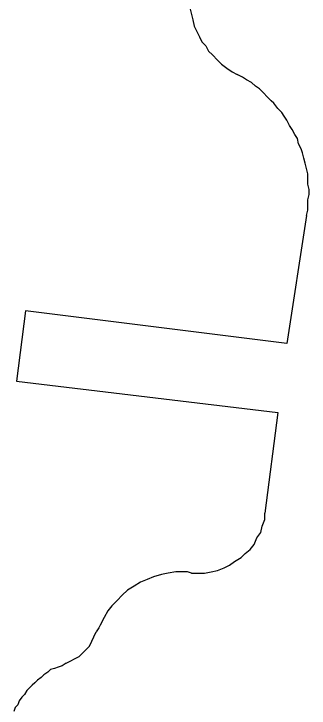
# Model space of a CAD drawing. Extents: x -1063 to 1100, y -467 to 441.
# Drawn here: x 1021.8 to 1059.5, y -365.2 to -276.5 of the extents above; entities that cross this region are included whole.
import ezdxf

# ---------------------------------------------------------------- set-up
doc = ezdxf.new("R2010")
doc.units = 0
doc.layers.add('P', color=250, linetype='CONTINUOUS')

msp = doc.modelspace()

# ---------------------------------------------------------------- linework, layer by layer
at = {"layer": 'P', "color": 0, "linetype": 'CONTINUOUS'}
for points in [[(1044.298, -275.917), (1044.465, -276.584), (1044.632, -277.251), (1044.798, -278.084), (1045.132, -278.751), (1045.465, -279.417), (1045.798, -280.084), (1046.298, -280.584), (1046.632, -281.251), (1047.132, -281.751), (1047.798, -282.417), (1048.298, -282.917), (1048.965, -283.417), (1049.632, -283.917), (1050.298, -284.251)], [(1059.132, -302.251), (1059.298, -301.584), (1059.298, -300.917), (1059.298, -300.251), (1059.465, -299.584), (1059.465, -298.917), (1059.298, -298.251), (1059.298, -297.584), (1059.298, -296.917), (1059.132, -296.251), (1058.965, -295.584), (1058.798, -294.917), (1058.632, -294.251), (1058.465, -293.751), (1058.132, -293.084), (1057.965, -292.417), (1057.632, -291.917), (1057.298, -291.251), (1056.965, -290.751), (1056.632, -290.084), (1056.298, -289.584), (1055.965, -289.084), (1055.465, -288.584), (1054.965, -287.917), (1054.632, -287.584), (1054.132, -287.084), (1053.632, -286.584), (1053.132, -286.084), (1052.632, -285.751), (1052.132, -285.251), (1051.465, -284.917), (1050.965, -284.584), (1050.298, -284.251)], [(1059.132, -302.251), (1056.632, -318.584), (1023.298, -314.417), (1022.132, -323.417), (1055.465, -327.417), (1053.798, -340.251)], [(1044.465, -347.917), (1045.298, -347.917), (1046.132, -347.917), (1046.965, -347.751), (1047.798, -347.584), (1048.632, -347.251), (1049.298, -346.917), (1049.965, -346.417), (1050.798, -345.917), (1051.298, -345.417), (1051.965, -344.917), (1052.465, -344.251), (1052.798, -343.417), (1053.298, -342.751), (1053.465, -341.917), (1053.798, -341.084), (1053.798, -340.251)], [(1044.465, -347.917), (1043.965, -347.751), (1043.465, -347.751), (1042.965, -347.751), (1042.465, -347.751), (1041.465, -347.917), (1040.632, -348.084), (1039.632, -348.417), (1038.798, -348.751), (1037.965, -349.084), (1037.132, -349.584), (1036.298, -350.084), (1035.632, -350.751), (1034.965, -351.417), (1034.298, -352.084), (1033.798, -352.751), (1033.298, -353.584), (1032.798, -354.584), (1032.632, -354.917), (1032.298, -355.417)], [(1028.465, -359.417), (1030.132, -358.584), (1031.465, -357.251), (1032.298, -355.417)], [(1028.465, -359.417), (1027.965, -359.751), (1027.465, -359.917), (1026.965, -360.084), (1026.465, -360.251), (1026.132, -360.584), (1025.632, -360.917), (1025.298, -361.251), (1024.798, -361.584), (1024.465, -361.917), (1024.132, -362.251), (1023.798, -362.584), (1023.465, -362.917), (1023.132, -363.417), (1022.798, -363.751), (1022.465, -364.251), (1022.298, -364.751), (1021.965, -365.084), (1021.798, -365.584)]]:
    msp.add_lwpolyline(points, dxfattribs=at)

doc.saveas('drawing.dxf')
